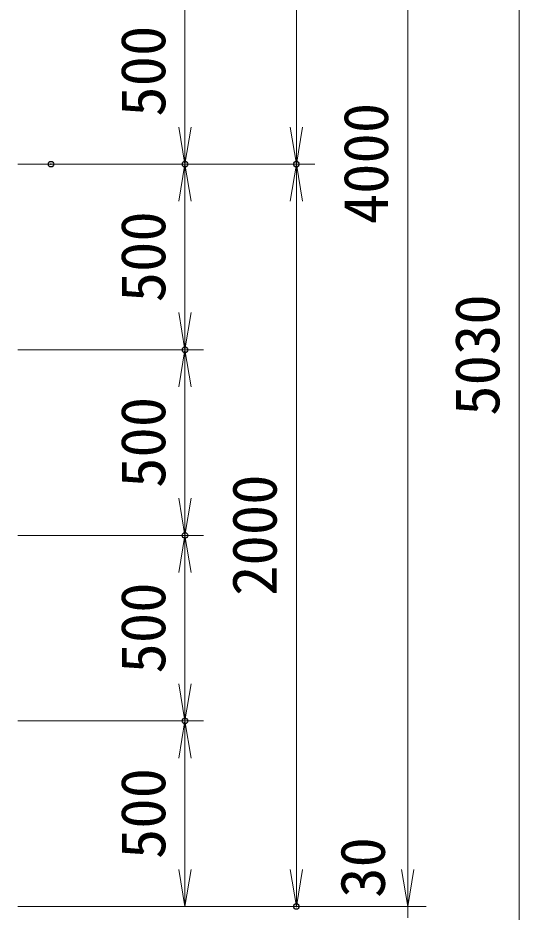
# Model space of a CAD drawing. Units: millimetres at full size. Extents: x -10500 to 10500, y -7425 to 7425.
# Drawn here: x -1714 to -364, y -2340 to 69 of the extents above; entities that cross this region are included whole.
import ezdxf
from ezdxf.enums import TextEntityAlignment as Align

# ---------------------------------------------------------------- set-up
doc = ezdxf.new("R2010")
doc.units = ezdxf.units.MM
doc.header["$LTSCALE"] = 30
doc.header["$PDMODE"] = 32
doc.header["$PDSIZE"] = 15
doc.layers.add('0-4_D-STR-DIM', color=7, linetype='Continuous', lineweight=13)
doc.layers.add('0-5_0', color=7, linetype='Continuous', lineweight=18)
doc.layers.add('0-6_Defpoints', color=253, linetype='Continuous')
doc.styles.add('ＭＳ ゴシック', font='')
doc.styles.get('ＭＳ ゴシック').set_extended_font_data('MS Gothic')

# ---------------------------------------------------------------- blocks, each defined once
blk = doc.blocks.new('_Open')
at = {"layer": '0-5_0'}
blk.add_line((-30, 5), (0, 0), dxfattribs=at)
blk.add_lwpolyline([(-30, -5), (0, 0), (-30, 0)], dxfattribs=at)

msp = doc.modelspace()

# ---------------------------------------------------------------- linework, layer by layer
at = {"layer": '0-4_D-STR-DIM'}
for p, q in [((-963.59, 1675.19), (-963.59, -324.81)), ((-663.59, -2324.81), (-663.59, 1675.19)), ((-363.59, -3354.81), (-363.59, 1675.19)), ((-1263.59, -324.81), (-1263.59, 175.19)), ((-1713.59, -324.81), (-1213.59, -324.81)), ((-1713.59, -324.81), (-1213.59, -324.81)), ((-1713.58, -324.81), (-913.59, -324.81)), ((-1574.58, -324.81), (-913.59, -324.81)), ((-1263.59, -824.81), (-1263.59, -324.81)), ((-963.59, -324.81), (-963.59, -2324.81)), ((-1713.59, -824.81), (-1213.59, -824.81)), ((-1713.59, -824.81), (-1213.59, -824.81)), ((-1263.59, -1324.81), (-1263.59, -824.81)), ((-1713.59, -1324.81), (-1213.59, -1324.81)), ((-1713.59, -1324.81), (-1213.59, -1324.81)), ((-1263.59, -1824.81), (-1263.59, -1324.81)), ((-1713.59, -1824.81), (-1213.59, -1824.81)), ((-1713.59, -1824.81), (-1213.59, -1824.81)), ((-1263.59, -2324.81), (-1263.59, -1824.81)), ((-663.59, -2224.81), (-663.59, -2124.81)), ((-1713.59, -2324.81), (-1213.59, -2324.81)), ((-1713.59, -2324.81), (-613.59, -2324.81)), ((-1713.59, -2324.81), (-613.59, -2324.81)), ((-1713.59, -2324.81), (-913.59, -2324.81)), ((-663.59, -2324.81), (-663.59, -2354.81))]:
    msp.add_line(p, q, dxfattribs=at)
at = {"layer": '0-6_Defpoints'}
for p in [(-1624.58, -324.81), (-1263.59, -324.81), (-963.59, -324.81), (-1263.59, -824.81), (-1263.59, -1324.81), (-1263.59, -1824.81), (-963.59, -2324.81)]:
    msp.add_point(p, dxfattribs=at)

# ---------------------------------------------------------------- block references
at = {"layer": '0-4_D-STR-DIM', "xscale": 3.333333, "yscale": 3.333333}
for p, rotation in [((-1263.59, -324.81), 270), ((-963.59, -324.81), 270), ((-1263.59, -324.81), 90), ((-963.59, -324.81), 90), ((-1263.59, -824.81), 270), ((-1263.59, -824.81), 90), ((-1263.59, -1324.81), 270), ((-1263.59, -1324.81), 90), ((-1263.59, -1824.81), 270), ((-1263.59, -1824.81), 90), ((-1263.59, -2324.81), 270), ((-963.59, -2324.81), 270), ((-663.59, -2324.81), 270), ((-663.59, -2324.81), 270)]:
    msp.add_blockref('_Open', p, dxfattribs=dict(at, rotation=rotation))

# ---------------------------------------------------------------- texts
at = {"layer": '0-4_D-STR-DIM', "style": 'ＭＳ ゴシック'}
for s, p in [('500', (-1280.46, -197.03)), ('4000', (-680.46, -486.71)), ('500', (-1280.46, -697.03)), ('5030', (-380.46, -1002.67)), ('500', (-1280.46, -1197.03)), ('2000', (-980.46, -1487.98)), ('500', (-1280.46, -1697.03)), ('500', (-1280.46, -2197.03)), ('30', (-689.04, -2301.28))]:
    msp.add_text(s, height=120.3, rotation=90, dxfattribs=at).set_placement(p, align=Align.BOTTOM_LEFT)

doc.saveas('drawing.dxf')
